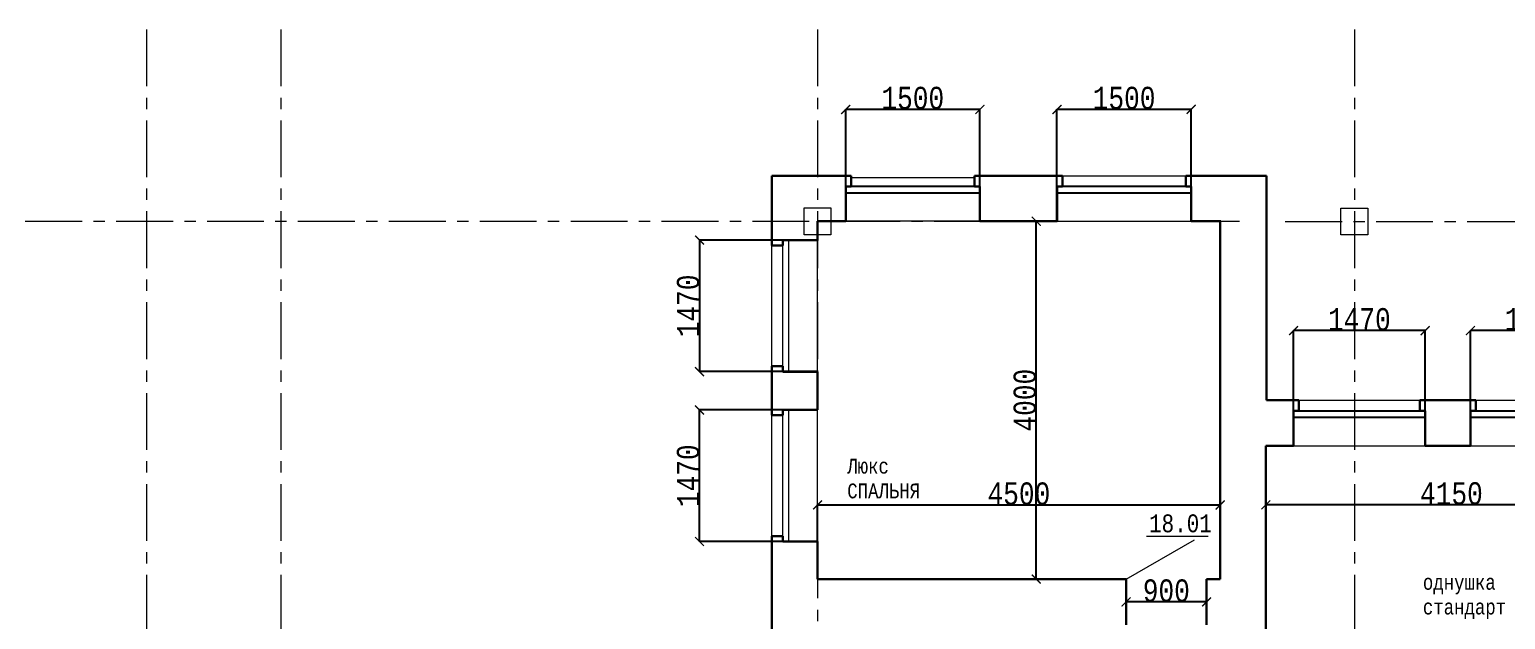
# Model space of a CAD drawing. Header units: millimetres. Extents: x -689206 to 4969298, y -1019800 to 703299.
# Drawn here: x 248414 to 264912, y 576452 to 583046 of the extents above; entities that cross this region are included whole.
import ezdxf

# ---------------------------------------------------------------- set-up
doc = ezdxf.new("R2010")
doc.units = ezdxf.units.MM
doc.linetypes.add('осеваяX2', pattern=[101.6, 63.5, -12.7, 12.7, -12.7])
for name, color, linetype, lineweight in [('несущие', 7, 'Continuous', 30), ('РАЗМЕРЫ', 7, 'Continuous', 9), ('Слой1', 7, 'Continuous', 30), ('стены', 7, 'Continuous', 20)]:
    doc.layers.add(name, color=color, linetype=linetype, lineweight=lineweight)
doc.styles.add('Аннотативный', font='isocteur.ttf', dxfattribs={"width": 0.7, "height": 250})
doc.dimstyles.new('Аннотативный', dxfattribs={"dimscale": 0, "dimtxt": 250, "dimasz": 100, "dimexe": 1.25, "dimexo": 0.625, "dimtad": 1, "dimdec": 0, "dimtxsty": 'Аннотативный', "dimblk": 'ARCHTICK', "dimcen": 2.5, "dimadec": 0, "dimazin": 0, "dimtfac": 1, "dimtdec": 0, "dimtmove": 0, "dimatfit": 3, "dimfxl": 1, "dimarcsym": 0})

# ---------------------------------------------------------------- blocks, each defined once
blk = doc.blocks.new('_ArchTick')
at = {"color": 0, "linetype": 'ByBlock', "const_width": 0.15}
blk.add_lwpolyline([(-0.5, -0.5), (0.5, 0.5)], dxfattribs=at)
blk = doc.blocks.new('*D501')
at = {"layer": 'Defpoints', "color": 0, "lineweight": 20, "transparency": 16777216}
for p in [(262233, 578393), (266383, 578393), (262233, 577733)]:
    blk.add_point(p, dxfattribs=at)
at = {"layer": 'стены', "color": 0, "lineweight": -2, "transparency": 16777216}
for p, q in [((262233, 578392), (262233, 577732)), ((266383, 578392), (266383, 577732)), ((266383, 577733), (262233, 577733))]:
    blk.add_line(p, q, dxfattribs=at)
at = {"layer": 'стены', "color": 0, "lineweight": -2, "transparency": 16777216, "xscale": 100, "yscale": 100, "zscale": 100, "rotation": 180}
blk.add_blockref('_ArchTick', (262233, 577733), dxfattribs=at)
at = {"layer": 'стены', "color": 0, "lineweight": -2, "transparency": 16777216, "xscale": 100, "yscale": 100, "zscale": 100}
blk.add_blockref('_ArchTick', (266383, 577733), dxfattribs=at)
at = {"layer": 'стены', "color": 0, "lineweight": 13, "transparency": 16777216, "insert": (264308, 577859), "char_height": 250, "attachment_point": 5, "style": 'Аннотативный'}
blk.add_mtext('4150', dxfattribs=at)
blk = doc.blocks.new('*D532')
at = {"layer": 'Defpoints', "color": 0, "lineweight": 20, "transparency": 16777216}
for p in [(262544, 579680), (262544, 578393), (264014, 578393)]:
    blk.add_point(p, dxfattribs=at)
at = {"layer": 'стены', "color": 0, "lineweight": -2, "transparency": 16777216}
for p, q in [((262544, 578393), (262544, 579681)), ((264014, 579680), (262544, 579680)), ((264014, 578393), (264014, 579681))]:
    blk.add_line(p, q, dxfattribs=at)
at = {"layer": 'стены', "color": 0, "lineweight": -2, "transparency": 16777216, "xscale": 100, "yscale": 100, "zscale": 100, "rotation": 180}
blk.add_blockref('_ArchTick', (262544, 579680), dxfattribs=at)
at = {"layer": 'стены', "color": 0, "lineweight": -2, "transparency": 16777216, "xscale": 100, "yscale": 100, "zscale": 100}
blk.add_blockref('_ArchTick', (264014, 579680), dxfattribs=at)
at = {"layer": 'стены', "color": 0, "lineweight": 13, "transparency": 16777216, "insert": (263279, 579805), "char_height": 250, "attachment_point": 5, "style": 'Аннотативный'}
blk.add_mtext('1470', dxfattribs=at)
blk = doc.blocks.new('*D533')
at = {"layer": 'Defpoints', "color": 0, "lineweight": 20, "transparency": 16777216}
for p in [(259899, 582153), (259899, 580903), (261399, 580903)]:
    blk.add_point(p, dxfattribs=at)
at = {"layer": 'стены', "color": 0, "lineweight": -2, "transparency": 16777216}
for p, q in [((259899, 580903), (259899, 582154)), ((261399, 582153), (259899, 582153)), ((261399, 580903), (261399, 582154))]:
    blk.add_line(p, q, dxfattribs=at)
at = {"layer": 'стены', "color": 0, "lineweight": -2, "transparency": 16777216, "xscale": 100, "yscale": 100, "zscale": 100, "rotation": 180}
blk.add_blockref('_ArchTick', (259899, 582153), dxfattribs=at)
at = {"layer": 'стены', "color": 0, "lineweight": -2, "transparency": 16777216, "xscale": 100, "yscale": 100, "zscale": 100}
blk.add_blockref('_ArchTick', (261399, 582153), dxfattribs=at)
at = {"layer": 'стены', "color": 0, "lineweight": 13, "transparency": 16777216, "insert": (260649, 582279), "char_height": 250, "attachment_point": 5, "style": 'Аннотативный'}
blk.add_mtext('1500', dxfattribs=at)
blk = doc.blocks.new('*D534')
at = {"layer": 'Defpoints', "color": 0, "lineweight": 20, "transparency": 16777216}
for p in [(257537, 582153), (257537, 580903), (259037, 580903)]:
    blk.add_point(p, dxfattribs=at)
at = {"layer": 'стены', "color": 0, "lineweight": -2, "transparency": 16777216}
for p, q in [((257537, 580903), (257537, 582154)), ((259037, 582153), (257537, 582153)), ((259037, 580903), (259037, 582154))]:
    blk.add_line(p, q, dxfattribs=at)
at = {"layer": 'стены', "color": 0, "lineweight": -2, "transparency": 16777216, "xscale": 100, "yscale": 100, "zscale": 100, "rotation": 180}
blk.add_blockref('_ArchTick', (257537, 582153), dxfattribs=at)
at = {"layer": 'стены', "color": 0, "lineweight": -2, "transparency": 16777216, "xscale": 100, "yscale": 100, "zscale": 100}
blk.add_blockref('_ArchTick', (259037, 582153), dxfattribs=at)
at = {"layer": 'стены', "color": 0, "lineweight": 13, "transparency": 16777216, "insert": (258287, 582279), "char_height": 250, "attachment_point": 5, "style": 'Аннотативный'}
blk.add_mtext('1500', dxfattribs=at)
blk = doc.blocks.new('*D560')
at = {"layer": 'Defpoints', "color": 0, "lineweight": 20, "transparency": 16777216}
for p in [(257223, 580692), (255903, 579222), (257223, 579222)]:
    blk.add_point(p, dxfattribs=at)
at = {"layer": 'РАЗМЕРЫ', "color": 0, "lineweight": -2, "transparency": 16777216}
for p, q in [((257222, 580692), (255901, 580692)), ((255903, 580692), (255903, 579222)), ((257222, 579222), (255901, 579222))]:
    blk.add_line(p, q, dxfattribs=at)
at = {"layer": 'РАЗМЕРЫ', "color": 0, "lineweight": -2, "transparency": 16777216, "xscale": 100, "yscale": 100, "zscale": 100}
for p, rotation in [((255903, 580692), 90), ((255903, 579222), 270)]:
    blk.add_blockref('_ArchTick', p, dxfattribs=dict(at, rotation=rotation))
at = {"layer": 'РАЗМЕРЫ', "color": 0, "lineweight": 13, "transparency": 16777216, "insert": (255777, 579957), "char_height": 250, "attachment_point": 5, "rotation": 90, "style": 'Аннотативный'}
blk.add_mtext('1470', dxfattribs=at)
blk = doc.blocks.new('*D561')
at = {"layer": 'Defpoints', "color": 0, "lineweight": 20, "transparency": 16777216}
for p in [(255903, 578794), (257223, 578794), (257223, 577323)]:
    blk.add_point(p, dxfattribs=at)
at = {"layer": 'РАЗМЕРЫ', "color": 0, "lineweight": -2, "transparency": 16777216}
for p, q in [((257222, 578794), (255901, 578794)), ((255903, 577323), (255903, 578794)), ((257222, 577323), (255901, 577323))]:
    blk.add_line(p, q, dxfattribs=at)
at = {"layer": 'РАЗМЕРЫ', "color": 0, "lineweight": -2, "transparency": 16777216, "xscale": 100, "yscale": 100, "zscale": 100}
for p, rotation in [((255903, 578794), 90), ((255903, 577323), 270)]:
    blk.add_blockref('_ArchTick', p, dxfattribs=dict(at, rotation=rotation))
at = {"layer": 'РАЗМЕРЫ', "color": 0, "lineweight": 13, "transparency": 16777216, "insert": (255777, 578058), "char_height": 250, "attachment_point": 5, "rotation": 90, "style": 'Аннотативный'}
blk.add_mtext('1470', dxfattribs=at)
blk = doc.blocks.new('*D568')
at = {"layer": 'Defpoints', "color": 0, "lineweight": 20, "transparency": 16777216}
for p in [(259667, 580903), (259767, 580903), (259767, 576903)]:
    blk.add_point(p, dxfattribs=at)
at = {"layer": 'РАЗМЕРЫ', "color": 0, "lineweight": -2, "transparency": 16777216}
for p, q in [((259766, 580903), (259665, 580903)), ((259667, 576903), (259667, 580903)), ((259766, 576903), (259665, 576903))]:
    blk.add_line(p, q, dxfattribs=at)
at = {"layer": 'РАЗМЕРЫ', "color": 0, "lineweight": -2, "transparency": 16777216, "xscale": 100, "yscale": 100, "zscale": 100}
for p, rotation in [((259667, 580903), 90), ((259667, 576903), 270)]:
    blk.add_blockref('_ArchTick', p, dxfattribs=dict(at, rotation=rotation))
at = {"layer": 'РАЗМЕРЫ', "color": 0, "lineweight": 13, "transparency": 16777216, "insert": (259541, 578903), "char_height": 250, "attachment_point": 5, "rotation": 90, "style": 'Аннотативный'}
blk.add_mtext('4000', dxfattribs=at)
blk = doc.blocks.new('*D569')
at = {"layer": 'Defpoints', "color": 0, "lineweight": 20, "transparency": 16777216}
for p in [(261723, 577732), (257223, 576903), (261723, 576903)]:
    blk.add_point(p, dxfattribs=at)
at = {"layer": 'РАЗМЕРЫ', "color": 0, "lineweight": -2, "transparency": 16777216}
for p, q in [((257223, 576903), (257223, 577733)), ((257223, 577732), (261723, 577732)), ((261723, 576903), (261723, 577733))]:
    blk.add_line(p, q, dxfattribs=at)
at = {"layer": 'РАЗМЕРЫ', "color": 0, "lineweight": -2, "transparency": 16777216, "xscale": 100, "yscale": 100, "zscale": 100, "rotation": 180}
blk.add_blockref('_ArchTick', (257223, 577732), dxfattribs=at)
at = {"layer": 'РАЗМЕРЫ', "color": 0, "lineweight": -2, "transparency": 16777216, "xscale": 100, "yscale": 100, "zscale": 100}
blk.add_blockref('_ArchTick', (261723, 577732), dxfattribs=at)
at = {"layer": 'РАЗМЕРЫ', "color": 0, "lineweight": 13, "transparency": 16777216, "insert": (259473, 577857), "char_height": 250, "attachment_point": 5, "style": 'Аннотативный'}
blk.add_mtext('4500', dxfattribs=at)
blk = doc.blocks.new('*D598')
at = {"layer": 'Defpoints', "color": 0, "lineweight": 20, "transparency": 16777216}
for p in [(264520, 579681), (264520, 578393), (265990, 578393)]:
    blk.add_point(p, dxfattribs=at)
at = {"layer": 'несущие', "color": 0, "lineweight": -2, "transparency": 16777216}
for p, q in [((264520, 578393), (264520, 579682)), ((265990, 579681), (264520, 579681)), ((265990, 578393), (265990, 579682))]:
    blk.add_line(p, q, dxfattribs=at)
at = {"layer": 'несущие', "color": 0, "lineweight": -2, "transparency": 16777216, "xscale": 100, "yscale": 100, "zscale": 100, "rotation": 180}
blk.add_blockref('_ArchTick', (264520, 579681), dxfattribs=at)
at = {"layer": 'несущие', "color": 0, "lineweight": -2, "transparency": 16777216, "xscale": 100, "yscale": 100, "zscale": 100}
blk.add_blockref('_ArchTick', (265990, 579681), dxfattribs=at)
at = {"layer": 'несущие', "color": 0, "lineweight": 13, "transparency": 16777216, "insert": (265255, 579807), "char_height": 250, "attachment_point": 5, "style": 'Аннотативный'}
blk.add_mtext('1470', dxfattribs=at)
blk = doc.blocks.new('*D658')
at = {"layer": 'Defpoints', "color": 0, "linetype": 'ByBlock', "lineweight": 20, "transparency": 16777216}
for p in [(260671, 576648), (260671, 576648), (261571, 576648)]:
    blk.add_point(p, dxfattribs=at)
at = {"layer": 'РАЗМЕРЫ', "color": 0, "linetype": 'ByBlock', "lineweight": -2, "transparency": 16777216}
for p, q in [((260671, 576648), (260671, 576649)), ((261571, 576648), (260671, 576648)), ((261571, 576648), (261571, 576649))]:
    blk.add_line(p, q, dxfattribs=at)
at = {"layer": 'РАЗМЕРЫ', "color": 0, "linetype": 'ByBlock', "lineweight": -2, "transparency": 16777216, "xscale": 100, "yscale": 100, "zscale": 100, "rotation": 180}
blk.add_blockref('_ArchTick', (260671, 576648), dxfattribs=at)
at = {"layer": 'РАЗМЕРЫ', "color": 0, "linetype": 'ByBlock', "lineweight": -2, "transparency": 16777216, "xscale": 100, "yscale": 100, "zscale": 100}
blk.add_blockref('_ArchTick', (261571, 576648), dxfattribs=at)
at = {"layer": 'РАЗМЕРЫ', "color": 0, "linetype": 'ByBlock', "lineweight": 13, "transparency": 16777216, "insert": (261121, 576773), "char_height": 250, "attachment_point": 5, "style": 'Аннотативный'}
blk.add_mtext('900', dxfattribs=at)

msp = doc.modelspace()

# ---------------------------------------------------------------- linework, layer by layer
at = {"layer": 'несущие', "color": 18, "linetype": 'ByBlock', "lineweight": 30, "true_color": 0x000000}
for p, q in [((256712.7, 581410.5), (257597, 581410.5)), ((257597, 581290.5), (257597, 581410.5)), ((257597, 581410.5), (257597, 581290.5)), ((258977, 581410.5), (259959.1, 581410.5)), ((261339.1, 581410.5), (262240.8, 581410.5))]:
    msp.add_line(p, q, dxfattribs=at)
at = {"layer": 'РАЗМЕРЫ'}
for p, q in [((257597, 581390.7), (258977, 581390.7)), ((259959.1, 581410.5), (261339.1, 581410.5)), ((259037, 580902.6), (257537, 580902.6)), ((259899.1, 580902.6), (261399.1, 580902.6)), ((256712.7, 579281.6), (256712.7, 580632)), ((256832.7, 579281.6), (256832.7, 580632)), ((256902.7, 579221.6), (256902.7, 580692)), ((257222.7, 579221.6), (257222.7, 580692)), ((256902.7, 577323.1), (256902.7, 578793.6)), ((257222.7, 577323.1), (257222.7, 578793.6)), ((262603.5, 578902.5), (263953.5, 578902.5)), ((264580.3, 578902.5), (265930.3, 578902.5)), ((256712.7, 577383.1), (256712.7, 578733.6)), ((256832.7, 577383.1), (256832.7, 578733.6)), ((262543.5, 578392.6), (264013.5, 578392.6)), ((264520.3, 578392.6), (265990.3, 578392.6))]:
    msp.add_line(p, q, dxfattribs=at)
at = {"layer": 'РАЗМЕРЫ', "color": 114, "true_color": 0x139b48}
msp.add_line((260898.6, 577383.6), (261587.9, 577383.6), dxfattribs=at)
at = {"layer": 'Слой1'}
for p, q in [((256832.7, 580632), (256712.7, 580632)), ((256832.7, 580692), (257222.7, 580692)), ((256832.7, 580632), (256832.7, 580692)), ((256832.7, 579281.6), (256712.7, 579281.6)), ((256832.7, 579281.6), (256832.7, 579221.6)), ((256832.7, 579221.6), (257222.7, 579221.6))]:
    msp.add_line(p, q, dxfattribs=at)
at = {"layer": 'Слой1', "lineweight": 30}
for p, q in [((256832.7, 578733.6), (256832.7, 578793.6)), ((256832.7, 578793.6), (257222.7, 578793.6)), ((256832.7, 578733.6), (256712.7, 578733.6)), ((256832.7, 577383.1), (256712.7, 577383.1)), ((256832.7, 577383.1), (256832.7, 577323.1)), ((256832.7, 577323.1), (257222.7, 577323.1))]:
    msp.add_line(p, q, dxfattribs=at)
at = {"layer": 'стены', "color": 1, "linetype": 'осеваяX2', "lineweight": 15, "ltscale": 10}
for p, q in [((249722.7, 583046), (249722.7, 538898.5)), ((251222.7, 583046), (251222.7, 538898.5)), ((263222.7, 583046), (263222.7, 538898.5)), ((239222.7, 580902.6), (261940.8, 580902.6)), ((262450.8, 580900.5), (311372.7, 580900.5))]:
    msp.add_line(p, q, dxfattribs=at)
at = {"layer": 'стены', "color": 1, "linetype": 'осеваяX2', "ltscale": 10}
for p, q in [((257222.7, 583046), (257222.7, 578793.6)), ((257222.7, 577323.1), (257222.7, 550431.6))]:
    msp.add_line(p, q, dxfattribs=at)
at = {"layer": 'стены', "lineweight": 30}
for p, q in [((256712.7, 580632), (256712.7, 581410.5)), ((257537, 580902.6), (257537, 581290.5)), ((257537, 581290.5), (257597, 581290.5)), ((258977, 581290.5), (258977, 581410.5)), ((259037, 581290.5), (258977, 581290.5)), ((259037, 580902.6), (259037, 581290.5)), ((259899.1, 580902.6), (259899.1, 581290.5)), ((259899.1, 581290.5), (259959.1, 581290.5)), ((259959.1, 581290.5), (259959.1, 581410.5)), ((261339.1, 581290.5), (261339.1, 581410.5)), ((261399.1, 581290.5), (261339.1, 581290.5)), ((261399.1, 580902.6), (261399.1, 581290.5)), ((262240.8, 581410.5), (262240.8, 578902.5)), ((257537, 580902.6), (257222.7, 580902.6)), ((257222.7, 580688.6), (257222.7, 580902.6)), ((259899.1, 580902.6), (259037, 580902.6)), ((261730.8, 580902.6), (261399.1, 580902.6)), ((261722.8, 580902.6), (261722.8, 576902.6)), ((256712.7, 578733.6), (256712.7, 579281.6)), ((257222.7, 578793.6), (257222.7, 579221.6)), ((262232.8, 576092.6), (262232.8, 578392.6)), ((262232.8, 578392.6), (262543.5, 578392.6)), ((264013.5, 578392.6), (264520.3, 578392.6)), ((256712.7, 576212.2), (256712.7, 577383.1)), ((257222.7, 576902.6), (257222.7, 577323.1)), ((260670.8, 576902.6), (257222.7, 576902.6)), ((260670.8, 576392.6), (260670.8, 576902.6)), ((261722.8, 576902.6), (261570.8, 576902.6)), ((261570.8, 576392.6), (261570.8, 576902.6))]:
    msp.add_line(p, q, dxfattribs=at)
at = {"layer": 'стены', "color": 7, "lineweight": 30, "true_color": 0xffffff}
for p, q in [((256712.7, 581410.5), (257597, 581410.5)), ((257597, 581290.5), (257597, 581410.5)), ((258977, 581410.5), (259959.1, 581410.5)), ((261339.1, 581410.5), (262240.8, 581410.5))]:
    msp.add_line(p, q, dxfattribs=at)
at = {"layer": 'стены', "lineweight": 25}
for p, q in [((258977, 581290.5), (257537, 581290.5)), ((261339.1, 581290.5), (259899.1, 581290.5)), ((257537, 581220.5), (259037, 581220.5)), ((259899.1, 581220.5), (261399.1, 581220.5)), ((262603.5, 578782.5), (263953.5, 578782.5)), ((264580.3, 578782.5), (265930.3, 578782.5)), ((262543.5, 578712.5), (264013.5, 578712.5)), ((264520.3, 578712.5), (265990.3, 578712.5))]:
    msp.add_line(p, q, dxfattribs=at)
at = {"layer": 'стены', "color": 152, "lineweight": 30, "true_color": 0x2776bb}
for p, q in [((257537, 580902.6), (257537, 581260.5)), ((259037, 580902.6), (259037, 581260.5)), ((259899.1, 580902.6), (259899.1, 581260.5)), ((261399.1, 580902.6), (261399.1, 581260.5)), ((262543.5, 578392.6), (262543.5, 578752.5)), ((264013.5, 578752.5), (264013.5, 578392.6))]:
    msp.add_line(p, q, dxfattribs=at)
at = {"layer": 'стены', "color": 152, "lineweight": 25, "true_color": 0x2776bb}
msp.add_line((259899.1, 580902.6), (259899.1, 581157.6), dxfattribs=at)
at = {"layer": 'стены', "color": 18, "lineweight": 30, "true_color": 0x000000}
for p, q in [((262603.5, 578902.5), (262240.8, 578902.5)), ((262543.5, 578782.5), (262603.5, 578782.5)), ((262543.5, 578782.5), (262543.5, 578392.6)), ((262603.5, 578782.5), (262603.5, 578902.5)), ((264580.3, 578902.5), (263953.5, 578902.5)), ((263953.5, 578782.5), (263953.5, 578902.5)), ((263953.5, 578782.5), (264013.5, 578782.5)), ((264013.5, 578782.5), (264013.5, 578392.6)), ((264520.3, 578782.5), (264580.3, 578782.5)), ((264520.3, 578782.5), (264520.3, 578392.6)), ((264580.3, 578782.5), (264580.3, 578902.5))]:
    msp.add_line(p, q, dxfattribs=at)
at = {"layer": 'стены'}
msp.add_line((260670.8, 576902.6), (261434.4, 577343.4), dxfattribs=at)
at = {"layer": 'стены', "color": 240, "true_color": 0xed1f24}
for points in [[(257072.7, 581052.6), (257372.7, 581052.6), (257372.7, 580752.6), (257072.7, 580752.6)], [(263072.7, 581050.5), (263372.7, 581050.5), (263372.7, 580750.5), (263072.7, 580750.5)]]:
    msp.add_lwpolyline(points, close=True, dxfattribs=at)

# ---------------------------------------------------------------- texts
at = {"char_height": 165.8, "width": 766.271, "attachment_point": 1, "style": 'Аннотативный'}
for s, insert in [('Люкс\\PСПАЛЬНЯ', (257554.5, 578248.1)), ('однушка \\Pстандарт', (263989, 576949.9))]:
    msp.add_mtext(s, dxfattribs=dict(at, insert=insert))
at = {"layer": 'РАЗМЕРЫ', "color": 114, "true_color": 0x139b48, "insert": (260927.9, 577626.4), "char_height": 200, "width": 656.117, "attachment_point": 1, "style": 'Аннотативный'}
msp.add_mtext('18.01', dxfattribs=at)

# ---------------------------------------------------------------- dimensions: what is measured, and where the dimension line sits
at = {"layer": 'несущие', "lineweight": 13}
dim = msp.add_aligned_dim(p1=(265990.3, 578392.6), p2=(264520.3, 578392.6), distance=-1288.5, dimstyle='Аннотативный', dxfattribs=at)
dim.commit()
dim.dimension.update_dxf_attribs({"geometry": '*D598', "text_midpoint": (265255.3, 579806.7)})
at = {"layer": 'РАЗМЕРЫ', "lineweight": 13}
for base, p1, p2, picture, middle in [((259666.7, 580902.6), (259767, 576902.6), (259767, 580902.6), '*D568', (259541.1, 578902.6)), ((255902.5895, 578793.552), (257222.7047, 577323.1333), (257222.7047, 578793.552), '*D561', (255776.9645, 578058.3426))]:
    dim = msp.add_linear_dim(base=base, p1=p1, p2=p2, angle=90, dimstyle='Аннотативный', dxfattribs=at)
    dim.commit()
    dim.dimension.update_dxf_attribs({"geometry": picture, "text_midpoint": middle})
dim = msp.add_linear_dim(base=(255902.6, 579221.6), p1=(257222.7, 580692), p2=(257222.7, 579221.6), angle=90, dimstyle='Аннотативный', dxfattribs=at)
dim.commit()
dim.dimension.update_dxf_attribs({"geometry": '*D560', "text_midpoint": (255902.6, 579956.8), "dimtype": 160})
dim = msp.add_linear_dim(base=(261722.8, 577731.6), p1=(257222.7, 576902.6), p2=(261722.8, 576902.6), dimstyle='Аннотативный', dxfattribs=at)
dim.commit()
dim.dimension.update_dxf_attribs({"geometry": '*D569', "text_midpoint": (259472.7, 577857.3)})
at = {"layer": 'РАЗМЕРЫ', "color": 18, "linetype": 'ByBlock', "lineweight": 13, "true_color": 0x000000}
dim = msp.add_linear_dim(base=(260670.8, 576647.6), p1=(261570.8, 576647.6), p2=(260670.8, 576647.6), dimstyle='Аннотативный', dxfattribs=at)
dim.commit()
dim.dimension.update_dxf_attribs({"geometry": '*D658', "text_midpoint": (261120.8, 576773.2)})
at = {"layer": 'стены', "lineweight": 13}
for base, p1, p2, picture, middle in [((257537, 582153), (259037, 580902.6), (257537, 580902.6), '*D534', (258287, 582278.6)), ((259899.1, 582153), (261399.1, 580902.6), (259899.1, 580902.6), '*D533', (260649.1, 582278.6)), ((262543.5, 579679.8), (264013.5, 578392.6), (262543.5, 578392.6), '*D532', (263278.5, 579805.4))]:
    dim = msp.add_linear_dim(base=base, p1=p1, p2=p2, dimstyle='Аннотативный', dxfattribs=at)
    dim.commit()
    dim.dimension.update_dxf_attribs({"geometry": picture, "text_midpoint": middle})
dim = msp.add_aligned_dim(p1=(266382.8, 578392.6), p2=(262232.8, 578392.6), distance=659.7, dimstyle='Аннотативный', dxfattribs=at)
dim.commit()
dim.dimension.update_dxf_attribs({"geometry": '*D501', "text_midpoint": (264307.8, 577858.5)})

doc.saveas('drawing.dxf')
